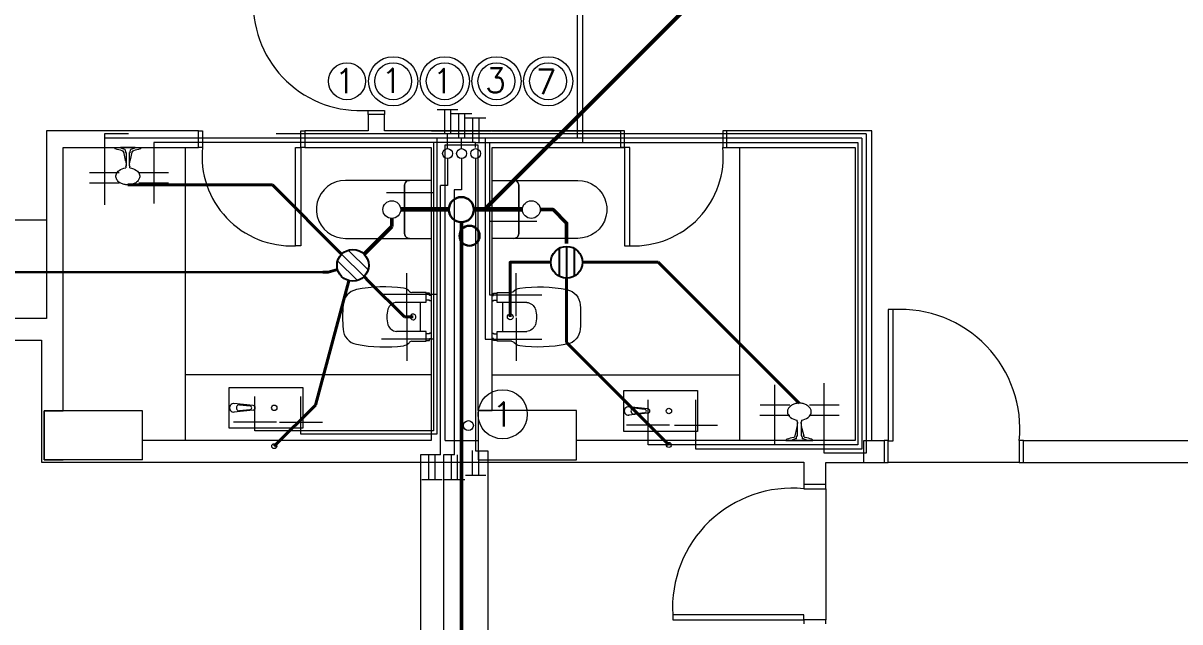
# Model space of a CAD drawing. Header units: millimetres. Extents: x 539 to 842, y -453 to -96.
# Drawn here: x 740.69 to 747.74, y -266.89 to -263.24 of the extents above; entities that cross this region are included whole.
import ezdxf
from ezdxf.enums import TextEntityAlignment as Align

# ---------------------------------------------------------------- set-up
doc = ezdxf.new("R2010")
doc.units = ezdxf.units.MM
doc.header["$LTSCALE"] = 0.1
doc.linetypes.add('ACAD_ISO02W100', pattern=[15, 12, -3])
doc.linetypes.add('CONTINUA', pattern=[0])
doc.layers.get('0').update_dxf_attribs({"lineweight": 5})
for name, color, linetype, lineweight in [('00-Agua Caliente', 1, 'Continuous', 20), ('00-Agua Fria', 5, 'ACAD_ISO02W100', 20), ('00-Texto AC', 7, 'Continuous', 18), ('00-Texto AF', 7, 'Continuous', 18), ('A-DETL-GENF', 7, 'Continuous', 5), ('MUEBLES', 250, 'Continuous', 5), ('P-SANR-FIXT', 7, 'Continuous', 5)]:
    doc.layers.add(name, color=color, linetype=linetype, lineweight=lineweight)
for name, color, linetype in [('00-Pluvial', 40, 'Continuous'), ('00-Secundario', 24, 'Continuous'), ('00-Ventilacion', 3, 'Continuous'), ('Secundario', 24, 'Continuous'), ('Textos', 7, 'Continuous')]:
    doc.layers.add(name, color=color, linetype=linetype)
doc.layers.add('00-Primario', color=7, linetype='Continuous', true_color=0xff2400)
doc.styles.add('Romans', font='romans.shx')

# ---------------------------------------------------------------- blocks, each defined once
blk = doc.blocks.new('LLP')
at = {"layer": '00-Agua Fria', "color": 0, "linetype": 'Continuous', "lineweight": 20}
for p, q in [((-1, 2.4), (1, 2.4)), ((-0.3, 2.4), (-0.3, 0)), ((0.3, 2.4), (0.3, 0))]:
    blk.add_line(p, q, dxfattribs=at)
blk = doc.blocks.new('Shower-Valve_Trim-KOHLER-Alteo-K-TS45106 - 2_5 GPM_ 2BZ-Oil-Rubed Nickel-V9-2-TORRE-ARQ- PB _-2_14_')
at = {"color": 8}
for p, q in [((4.3416, 6.4003), (4.3522, 6.4435)), ((4.3522, 6.4435), (4.3551, 6.4414)), ((4.3611, 6.4796), (4.3663, 6.4756)), ((4.3311, 6.3571), (4.3416, 6.4003)), ((4.3346, 6.3575), (4.3311, 6.3571)), ((4.367, 6.3792), (4.3521, 6.3806)), ((4.36, 6.4129), (4.3738, 6.4072)), ((4.411, 6.3673), (4.3642, 6.3675)), ((4.3688, 6.383), (4.368, 6.38)), ((4.4476, 6.3637), (4.3688, 6.383)), ((4.3744, 6.4061), (4.3737, 6.4031)), ((4.3737, 6.4031), (4.4525, 6.3838)), ((4.3768, 6.4189), (4.4184, 6.3975)), ((4.4123, 6.3677), (4.4126, 6.369)), ((4.419, 6.3952), (4.4193, 6.3965)), ((4.46, 6.3584), (4.4521, 6.3603)), ((4.4581, 6.3847), (4.466, 6.3828)), ((4.3287, 6.3221), (4.3222, 6.3209))]:
    blk.add_line(p, q, dxfattribs=at)
for centre, radius, start, end in [((4.3533, 6.4388), 0.00318, 6.89673, 54.99976), ((4.1344, 6.4123), 0.2237, 0.87148, 6.89673), ((4.3633, 6.4717), 0.00488, 3.25124, 51.85776), ((3.6273, 6.4299), 0.742, 359.93192, 3.25124), ((4.3842, 6.429), 0.0149, 179.93192, 192.57056), ((4.3766, 6.4273), 0.00706, 192.57056, 234.9792), ((4.5218, 6.383), 0.0469, 98.14028, 131.09011), ((4.5208, 6.3899), 0.0399, 63.17455, 98.14028), ((4.5204, 6.3891), 0.0408, 36.26017, 63.17455), ((3.6943, 6.7037), 0.742, 329.25124, 332.57056), ((4.3342, 6.3607), 0.00318, 277.50273, 325.60576), ((4.1522, 6.4853), 0.2237, 325.60576, 331.63101), ((4.3518, 6.3775), 0.00308, 84.79907, 151.63101), ((4.3662, 6.3551), 0.0149, 139.93192, 152.57056), ((4.3601, 6.3601), 0.00706, 97.52328, 139.93192), ((4.3611, 6.4158), 0.00308, 180.87148, 247.70342), ((4.3591, 6.3678), 0.000695, 277.52328, 356.27299), ((4.3603, 6.3677), 0.000526, 67.97398, 174.18146), ((4.3642, 6.3773), 0.00985, 247.97398, 269.79628), ((4.3671, 6.3802), 0.000995, 264.79907, 346.25124), ((4.3721, 6.421), 0.000695, 336.2295, 54.9792), ((4.3733, 6.4205), 0.000526, 158.32103, 264.52851), ((4.3723, 6.4102), 0.00985, 62.70621, 84.52851), ((4.3734, 6.4063), 0.000995, 346.25124, 67.70342), ((4.411, 6.3681), 0.000762, 270.10196, 0.78918), ((4.4127, 6.3681), 0.000925, 95.99199, 180.78918), ((4.4128, 6.3676), 0.000513, 166.25124, 262.7617), ((4.4315, 6.0165), 0.3511, 89.94621, 93.06876), ((4.418, 6.3968), 0.000762, 331.71331, 62.40053), ((4.4195, 6.396), 0.000925, 151.71331, 236.5105), ((4.4198, 6.3964), 0.000513, 69.74079, 166.25124), ((4.5985, 6.6992), 0.3511, 239.43373, 242.55628), ((4.4505, 6.3738), 0.0125, 223.48534, 233.5491), ((4.4442, 6.3652), 0.00187, 233.5491, 279.64306), ((4.4504, 6.3734), 0.0125, 98.95338, 109.01715), ((4.4538, 6.3672), 0.00706, 209.18705, 256.25124), ((4.4488, 6.384), 0.00187, 52.85943, 98.95338), ((4.4225, 6.3692), 0.0319, 28.28366, 30.72004), ((4.4564, 6.3779), 0.00706, 76.25124, 123.31544), ((4.5499, 6.3483), 0.0905, 173.62859, 201.41237), ((4.5504, 6.3502), 0.0905, 131.09011, 158.87389), ((4.5007, 6.3747), 0.0652, 13.91273, 36.26017), ((4.4667, 6.3697), 0.0998, 346.25124, 359.22074), ((4.4796, 6.3695), 0.0869, 359.22074, 13.91273), ((4.3278, 6.3269), 0.00488, 280.64472, 329.25124), ((4.5094, 6.3324), 0.0469, 201.41237, 234.3622), ((4.5053, 6.3267), 0.0399, 234.3622, 269.32793), ((4.5053, 6.3276), 0.0408, 269.32793, 296.24232), ((4.4945, 6.3495), 0.0652, 296.24232, 318.58976), ((4.4782, 6.3639), 0.0869, 318.58976, 333.28175), ((4.4667, 6.3697), 0.0998, 333.28175, 346.25124)]:
    blk.add_arc(centre, radius, start, end, dxfattribs=at)
blk = doc.blocks.new('Sanitary_Toilets_Ceramica-Catalano_Zero-70-One-Piece-Close-Coupled-Syphonic - Default-V1-2-TORRE-ARQ- PB _-2_14_')
at = {"layer": 'A-DETL-GENF', "color": 8}
for p, q in [((0.0444, 0.177), (0.0015, 0.177)), ((0.0887, 0.177), (0.0444, 0.177)), ((0.1331, 0.177), (0.0887, 0.177)), ((0.1331, 0.177), (0.1423, 0.1755)), ((0.524, 0.177), (0.1331, 0.177)), ((0.1423, 0.1755), (0.1331, 0.177)), ((0.1423, 0.1755), (0.1507, 0.1713)), ((0.1507, 0.1713), (0.1423, 0.1755)), ((0.1507, 0.1713), (0.1573, 0.1646)), ((0.1573, 0.1646), (0.1507, 0.1713)), ((0.1573, 0.1646), (0.1616, 0.1563)), ((0.1616, 0.1563), (0.1573, 0.1646)), ((0.1616, 0.1563), (0.1631, 0.147)), ((0.1631, 0.147), (0.1616, 0.1563)), ((0.1631, 0.147), (0.1631, -0.147)), ((0.1631, 0.098), (0.1631, 0.147)), ((0.5531, 0.1746), (0.524, 0.177)), ((0.5815, 0.1674), (0.5531, 0.1746)), ((0.6082, 0.1557), (0.5815, 0.1674)), ((0.6327, 0.1397), (0.6082, 0.1557)), ((0.1631, 0.049), (0.1631, 0.098)), ((0.6542, 0.1199), (0.6327, 0.1397)), ((0.6722, 0.0968), (0.6542, 0.1199)), ((0.6861, 0.0711), (0.6722, 0.0968)), ((0.6956, 0.0435), (0.6861, 0.0711)), ((0.1631, 0), (0.1631, 0.049)), ((0.7004, 0.0146), (0.6956, 0.0435)), ((0.7004, -0.0146), (0.7004, 0.0146)), ((0.1631, -0.049), (0.1631, 0)), ((0.1631, -0.098), (0.1631, -0.049)), ((0.6861, -0.0711), (0.6956, -0.0435)), ((0.6956, -0.0435), (0.7004, -0.0146)), ((0.1631, -0.147), (0.1631, -0.098)), ((0.6082, -0.1557), (0.6327, -0.1397)), ((0.6327, -0.1397), (0.6542, -0.1199)), ((0.6542, -0.1199), (0.6722, -0.0968)), ((0.6722, -0.0968), (0.6861, -0.0711)), ((0.0015, -0.177), (0.0444, -0.177)), ((0.0444, -0.177), (0.0887, -0.177)), ((0.0887, -0.177), (0.1331, -0.177)), ((0.1423, -0.1755), (0.1331, -0.177)), ((0.1331, -0.177), (0.1423, -0.1755)), ((0.1331, -0.177), (0.524, -0.177)), ((0.1507, -0.1713), (0.1423, -0.1755)), ((0.1423, -0.1755), (0.1507, -0.1713)), ((0.1573, -0.1646), (0.1507, -0.1713)), ((0.1507, -0.1713), (0.1573, -0.1646)), ((0.1616, -0.1563), (0.1573, -0.1646)), ((0.1573, -0.1646), (0.1616, -0.1563)), ((0.1631, -0.147), (0.1616, -0.1563)), ((0.1616, -0.1563), (0.1631, -0.147)), ((0.524, -0.177), (0.5531, -0.1746)), ((0.5531, -0.1746), (0.5815, -0.1674)), ((0.5815, -0.1674), (0.6082, -0.1557))]:
    blk.add_line(p, q, dxfattribs=at)
blk = doc.blocks.new('Vitreous china bidet _ Debba _ Roca _ 355994xx0 - White - Debba- Roca-2705266-2-TORRE-ARQ- PB _-2_14_')
at = {"layer": 'P-SANR-FIXT', "color": 8}
for p, q in [((0.0357, 0.0802), (0.0357, 0.2622)), ((0.2143, 0.2622), (0.2143, 0.0802)), ((-0.0236, 0.1689), (-0.0236, 0.0802)), ((0.2736, 0.0802), (0.2738, 0.1687)), ((-0.0236, 0.0802), (-0.0194, 0.0802)), ((-0.0194, 0.0802), (-0.0194, 0.0596)), ((-0.0194, 0.0802), (0.0221, 0.0802)), ((0.0221, 0.0802), (0.0357, 0.0802)), ((0.0221, 0.0596), (0.0221, 0.0802)), ((0.0357, 0.1159), (0.2143, 0.1159)), ((0.2143, 0.0802), (0.2279, 0.0802)), ((0.2279, 0.0802), (0.2694, 0.0802)), ((0.2279, 0.0596), (0.2279, 0.0802)), ((0.2694, 0.0596), (0.2694, 0.0802)), ((0.2694, 0.0802), (0.2736, 0.0802)), ((-0.0194, 0.0596), (-0.006, 0.0596)), ((-0.006, 0.0596), (-0.006, 0.0508)), ((0.026, 0.0596), (0.0221, 0.0596)), ((0.026, 0.0508), (0.026, 0.0596)), ((0.224, 0.0596), (0.2279, 0.0596)), ((0.224, 0.0508), (0.224, 0.0596)), ((0.256, 0.0508), (0.256, 0.0596)), ((0.256, 0.0596), (0.2694, 0.0596))]:
    blk.add_line(p, q, dxfattribs=at)
for centre, radius, start, end in [((0.0575, 0.4868), 0.1013, 93.86915, 168.75559), ((0.125, -0.5106), 1.1009, 86.13085, 93.86915), ((0.1925, 0.4868), 0.1013, 11.24441, 86.13085), ((0.8089, 0.3374), 0.8673, 168.75559, 187.87391), ((-0.5589, 0.3374), 0.8673, 352.12609, 11.24441), ((0.1, 0.2529), 0.0649, 110.16908, 171.83092), ((0.1293, 0.1353), 0.1859, 91.32885, 106.15101), ((0.1207, 0.1353), 0.1859, 73.84899, 88.67115), ((0.15, 0.2529), 0.0649, 8.16908, 69.83092), ((0.0086, 0.2267), 0.0594, 187.87391, 225.1331), ((0.2414, 0.2267), 0.0594, 311.25476, 352.12609), ((-0.0411, 0.1689), 0.0175, 0, 63.70008), ((0.125, 0.1608), 0.0175, 0, 180), ((0.125, 0.1608), 0.0175, 180, 0), ((0.2904, 0.1686), 0.0167, 126.27151, 179.72849)]:
    blk.add_arc(centre, radius, start, end, dxfattribs=at)
blk = doc.blocks.new('Bacha 45x25cm')
at = {"layer": 'MUEBLES', "color": 8}
for p, q in [((0.1116, 0.1456), (0.0994, 0.0278)), ((0.1384, 0.1456), (0.1506, 0.0278)), ((0.1062, 0.0625), (0.1134, 0.1271)), ((0.1367, 0.1258), (0.1438, 0.0625))]:
    blk.add_line(p, q, dxfattribs=at)
blk.add_lwpolyline([(0, 0.45), (0.25, 0.45), (0.25, 0), (0, 0)], close=True, dxfattribs=at)
blk.add_circle((0.125, 0.275), 0.0166, dxfattribs=at)
for centre, radius, start, end in [((0.125, 0.1456), 0.0134, 0, 180), ((0.125, 0.1258), 0.0117, 360, 173.64144), ((0.125, 0.0278), 0.0256, 168.17214, 11.82786), ((0.125, 0.0625), 0.0188, 167.28289, 12.84679)]:
    blk.add_arc(centre, radius, start, end, dxfattribs=at)
blk = doc.blocks.new('Shower-Valve_Trim-KOHLER-Alteo-K-TS45106 - 2_5 GPM_ 2BZ-Oil-Rubed Nickel-V13-2-TORRE-ARQ- PB _-2_14_')
at = {"layer": 'P-SANR-FIXT'}
for p, q in [((1.611, -12.1876), (1.6021, -12.2238)), ((1.6045, -12.1888), (1.611, -12.1876)), ((1.4751, -12.2514), (1.4672, -12.2495)), ((1.4732, -12.2251), (1.4811, -12.227)), ((1.5595, -12.2698), (1.4807, -12.2505)), ((1.4856, -12.2304), (1.5644, -12.2497)), ((1.5142, -12.2619), (1.5139, -12.2632)), ((1.5564, -12.2856), (1.5148, -12.2642)), ((1.5209, -12.2345), (1.5206, -12.2357)), ((1.5222, -12.234), (1.569, -12.2342)), ((1.5588, -12.2728), (1.5595, -12.2698)), ((1.5732, -12.2796), (1.5594, -12.2739)), ((1.5644, -12.2497), (1.5652, -12.2467)), ((1.5662, -12.2459), (1.5811, -12.2473)), ((1.5916, -12.267), (1.581, -12.3102)), ((1.6021, -12.2238), (1.5916, -12.267)), ((1.5986, -12.2243), (1.6021, -12.2238)), ((1.5722, -12.3464), (1.5669, -12.3423)), ((1.581, -12.3102), (1.5722, -12.3464)), ((1.581, -12.3102), (1.5781, -12.3081))]:
    blk.add_line(p, q, dxfattribs=at)
for centre, radius, start, end in [((1.4664, -12.2364), 0.0998, 153.28874, 166.25824), ((1.455, -12.2306), 0.0869, 138.59676, 153.28874), ((1.4387, -12.2162), 0.0652, 116.24931, 138.59676), ((1.4279, -12.1943), 0.0408, 89.33493, 116.24931), ((1.4279, -12.1935), 0.0399, 54.3692, 89.33493), ((1.4238, -12.1991), 0.0469, 21.41937, 54.3692), ((1.3832, -12.215), 0.0905, 353.63559, 21.41937), ((2.2389, -12.5704), 0.742, 149.25824, 152.57756), ((1.6054, -12.1936), 0.00488, 100.65172, 149.25824), ((1.4664, -12.2364), 0.0998, 166.25824, 179.22773), ((1.4536, -12.2362), 0.0869, 179.22773, 193.91972), ((1.4325, -12.2414), 0.0652, 193.91972, 216.26716), ((1.3828, -12.2169), 0.0905, 311.09711, 338.88089), ((1.4768, -12.2446), 0.00706, 256.25824, 303.32243), ((1.4794, -12.2339), 0.00706, 29.19404, 76.25824), ((1.5107, -12.2359), 0.0319, 208.29066, 210.72704), ((1.4844, -12.2507), 0.00187, 232.86642, 278.96038), ((1.4827, -12.2402), 0.0125, 278.96038, 289.02414), ((1.489, -12.232), 0.00187, 53.5561, 99.65005), ((1.4826, -12.2405), 0.0125, 43.49233, 53.5561), ((1.3347, -12.566), 0.3511, 59.44073, 62.56327), ((1.5017, -11.8832), 0.3511, 269.9532, 273.07575), ((1.5134, -12.2631), 0.000513, 249.74778, 346.25824), ((1.5137, -12.2627), 0.000925, 331.7203, 56.51749), ((1.5152, -12.2635), 0.000762, 151.7203, 242.40752), ((1.5204, -12.2343), 0.000513, 346.25824, 82.76869), ((1.5205, -12.2348), 0.000925, 275.99899, 0.79617), ((1.5222, -12.2348), 0.000762, 90.10895, 180.79617), ((1.5598, -12.273), 0.000995, 166.25824, 247.71042), ((1.5661, -12.2469), 0.000995, 84.80606, 166.25824), ((1.569, -12.244), 0.00985, 67.98097, 89.80327), ((1.5728, -12.2344), 0.000526, 247.98097, 354.18845), ((1.5741, -12.2345), 0.000695, 97.53028, 176.27998), ((1.573, -12.2268), 0.00706, 277.53028, 319.93892), ((1.567, -12.2218), 0.0149, 319.93892, 332.57756), ((1.5814, -12.2442), 0.00308, 264.80606, 331.63801), ((1.781, -12.352), 0.2237, 145.61276, 151.63801), ((1.599, -12.2274), 0.00318, 97.50972, 145.61276), ((1.4128, -12.2559), 0.0408, 216.26716, 243.18155), ((1.4124, -12.2567), 0.0399, 243.18155, 278.14728), ((1.4114, -12.2497), 0.0469, 278.14728, 311.09711), ((1.5609, -12.2769), 0.00985, 242.71321, 264.5355), ((1.5599, -12.2872), 0.000526, 338.32802, 84.5355), ((1.5611, -12.2877), 0.000695, 156.23649, 234.9862), ((1.5566, -12.294), 0.00706, 12.57756, 54.9862), ((1.549, -12.2957), 0.0149, 359.93892, 12.57756), ((2.3059, -12.2966), 0.742, 179.93892, 183.25824), ((1.5699, -12.3384), 0.00488, 183.25824, 231.86476), ((1.5721, -12.2825), 0.00308, 0.87847, 67.71042), ((1.7988, -12.279), 0.2237, 180.87847, 186.90372), ((1.5799, -12.3055), 0.00318, 186.90372, 235.00676)]:
    blk.add_arc(centre, radius, start, end, dxfattribs=at)
blk = doc.blocks.new('Shower-Valve_Trim-KOHLER-Alteo-K-TS45106 - 2_5 GPM_ 2BZ-Oil-Rubed Nickel-V14-2-TORRE-ARQ- PB _-2_14_')
at = {"color": 8}
for p, q in [((1.611, -12.1876), (1.6021, -12.2238)), ((1.6045, -12.1888), (1.611, -12.1876)), ((1.4751, -12.2514), (1.4672, -12.2495)), ((1.4732, -12.2251), (1.4811, -12.227)), ((1.5595, -12.2698), (1.4807, -12.2505)), ((1.4856, -12.2304), (1.5644, -12.2497)), ((1.5142, -12.2619), (1.5139, -12.2632)), ((1.5564, -12.2856), (1.5148, -12.2642)), ((1.5209, -12.2345), (1.5206, -12.2357)), ((1.5222, -12.234), (1.569, -12.2342)), ((1.5588, -12.2728), (1.5595, -12.2698)), ((1.5732, -12.2796), (1.5594, -12.2739)), ((1.5644, -12.2497), (1.5652, -12.2467)), ((1.5662, -12.2459), (1.5811, -12.2473)), ((1.5916, -12.267), (1.581, -12.3102)), ((1.6021, -12.2238), (1.5916, -12.267)), ((1.5986, -12.2243), (1.6021, -12.2238)), ((1.5722, -12.3464), (1.5669, -12.3423)), ((1.581, -12.3102), (1.5722, -12.3464)), ((1.581, -12.3102), (1.5781, -12.3081))]:
    blk.add_line(p, q, dxfattribs=at)
for centre, radius, start, end in [((1.4664, -12.2364), 0.0998, 153.28874, 166.25824), ((1.455, -12.2306), 0.0869, 138.59676, 153.28874), ((1.4387, -12.2162), 0.0652, 116.24931, 138.59676), ((1.4279, -12.1943), 0.0408, 89.33493, 116.24931), ((1.4279, -12.1935), 0.0399, 54.3692, 89.33493), ((1.4238, -12.1991), 0.0469, 21.41937, 54.3692), ((1.3832, -12.215), 0.0905, 353.63559, 21.41937), ((2.2389, -12.5704), 0.742, 149.25824, 152.57756), ((1.6054, -12.1936), 0.00488, 100.65172, 149.25824), ((1.4664, -12.2364), 0.0998, 166.25824, 179.22773), ((1.4536, -12.2362), 0.0869, 179.22773, 193.91972), ((1.4325, -12.2414), 0.0652, 193.91972, 216.26716), ((1.3828, -12.2169), 0.0905, 311.09711, 338.88089), ((1.4768, -12.2446), 0.00706, 256.25824, 303.32243), ((1.4794, -12.2339), 0.00706, 29.19404, 76.25824), ((1.5107, -12.2359), 0.0319, 208.29066, 210.72704), ((1.4844, -12.2507), 0.00187, 232.86642, 278.96038), ((1.4827, -12.2402), 0.0125, 278.96038, 289.02414), ((1.489, -12.232), 0.00187, 53.5561, 99.65005), ((1.4826, -12.2405), 0.0125, 43.49233, 53.5561), ((1.3347, -12.566), 0.3511, 59.44073, 62.56327), ((1.5017, -11.8832), 0.3511, 269.9532, 273.07575), ((1.5134, -12.2631), 0.000513, 249.74778, 346.25824), ((1.5137, -12.2627), 0.000925, 331.7203, 56.51749), ((1.5152, -12.2635), 0.000762, 151.7203, 242.40752), ((1.5204, -12.2343), 0.000513, 346.25824, 82.76869), ((1.5205, -12.2348), 0.000925, 275.99899, 0.79617), ((1.5222, -12.2348), 0.000762, 90.10895, 180.79617), ((1.5598, -12.273), 0.000995, 166.25824, 247.71042), ((1.5661, -12.2469), 0.000995, 84.80606, 166.25824), ((1.569, -12.244), 0.00985, 67.98097, 89.80327), ((1.5728, -12.2344), 0.000526, 247.98097, 354.18845), ((1.5741, -12.2345), 0.000695, 97.53028, 176.27998), ((1.573, -12.2268), 0.00706, 277.53028, 319.93892), ((1.567, -12.2218), 0.0149, 319.93892, 332.57756), ((1.5814, -12.2442), 0.00308, 264.80606, 331.63801), ((1.781, -12.352), 0.2237, 145.61276, 151.63801), ((1.599, -12.2274), 0.00318, 97.50972, 145.61276), ((1.4128, -12.2559), 0.0408, 216.26716, 243.18155), ((1.4124, -12.2567), 0.0399, 243.18155, 278.14728), ((1.4114, -12.2497), 0.0469, 278.14728, 311.09711), ((1.5609, -12.2769), 0.00985, 242.71321, 264.5355), ((1.5599, -12.2872), 0.000526, 338.32802, 84.5355), ((1.5611, -12.2877), 0.000695, 156.23649, 234.9862), ((1.5566, -12.294), 0.00706, 12.57756, 54.9862), ((1.549, -12.2957), 0.0149, 359.93892, 12.57756), ((2.3059, -12.2966), 0.742, 179.93892, 183.25824), ((1.5699, -12.3384), 0.00488, 183.25824, 231.86476), ((1.5721, -12.2825), 0.00308, 0.87847, 67.71042), ((1.7988, -12.279), 0.2237, 180.87847, 186.90372), ((1.5799, -12.3055), 0.00318, 186.90372, 235.00676)]:
    blk.add_arc(centre, radius, start, end, dxfattribs=at)
blk = doc.blocks.new('2-3y4P F')
at = {"color": 8, "lineweight": 18}
for p, q in [((742.7909, -263.7676), (742.8909, -263.7676)), ((742.7909, -263.7926), (742.7909, -263.7676)), ((742.8909, -263.7676), (742.8909, -263.7926)), ((742.7909, -263.7926), (742.7909, -263.8926)), ((742.8909, -263.7926), (742.7909, -263.7926)), ((742.8909, -263.8926), (742.8909, -263.7926)), ((740.8292, -263.8926), (740.8292, -265.0377)), ((741.7559, -263.8926), (740.8292, -263.8926)), ((741.7559, -263.8933), (741.7809, -263.8933)), ((741.7559, -263.9933), (741.7559, -263.8933)), ((741.7809, -263.8933), (741.7809, -263.9933)), ((742.3809, -263.8933), (742.4059, -263.8933)), ((742.3809, -263.9933), (742.3809, -263.8933)), ((742.7909, -263.8926), (742.4059, -263.8926)), ((742.4059, -263.8933), (742.4059, -263.9933)), ((744.3307, -263.8926), (742.8909, -263.8926)), ((743.1755, -263.8926), (743.1755, -263.8941)), ((743.1785, -263.8926), (743.1785, -263.8951)), ((743.5447, -263.8941), (743.1785, -263.8941)), ((743.5447, -263.8951), (743.5447, -263.8926)), ((743.5477, -263.8941), (743.5477, -263.8926)), ((744.3307, -263.8941), (743.5477, -263.8941)), ((744.3557, -263.8933), (744.3307, -263.8933)), ((744.3307, -263.8933), (744.3307, -263.9933)), ((744.3557, -263.9933), (744.3557, -263.8933)), ((744.9807, -263.8933), (744.9557, -263.8933)), ((744.9557, -263.8933), (744.9557, -263.9933)), ((745.8641, -263.8926), (744.9807, -263.8926)), ((744.9807, -263.9933), (744.9807, -263.8933)), ((745.8641, -265.7836), (745.8641, -263.8926)), ((740.9307, -265.6007), (740.9307, -263.9941)), ((740.9307, -263.9941), (741.7559, -263.9941)), ((741.6755, -263.994), (741.6754, -265.783)), ((741.7809, -263.9933), (741.7559, -263.9933)), ((742.3494, -263.9941), (742.3809, -263.9941)), ((742.3494, -264.5941), (742.3494, -263.9941)), ((742.4059, -263.9933), (742.3809, -263.9933)), ((742.4059, -263.9941), (742.3809, -263.9941)), ((742.3809, -263.9941), (742.3809, -264.5941)), ((742.4059, -263.9941), (743.1755, -263.9941)), ((743.1755, -263.9941), (743.1755, -265.7831)), ((743.262, -265.7831), (743.262, -263.9776)), ((743.262, -263.9776), (743.4612, -263.9776)), ((743.4612, -263.9776), (743.4612, -265.5993)), ((743.5477, -265.5993), (743.5477, -263.9941)), ((743.5477, -263.9941), (744.3307, -263.9941)), ((744.3307, -263.9933), (744.3557, -263.9933)), ((744.3557, -263.9941), (744.3307, -263.9941)), ((744.3557, -263.9941), (744.3557, -264.5941)), ((744.3872, -263.9941), (744.3557, -263.9941)), ((744.3872, -264.5941), (744.3872, -263.9941)), ((744.9557, -263.9933), (744.9807, -263.9933)), ((744.9807, -263.9941), (745.7626, -263.9941)), ((745.0568, -263.9942), (745.0567, -265.7827)), ((745.7626, -263.9941), (745.7626, -265.7831)), ((740.8292, -264.4377), (736.9499, -264.4377)), ((742.3809, -264.5941), (742.3494, -264.5941)), ((744.3557, -264.5941), (744.3872, -264.5941)), ((745.9948, -264.9836), (745.9641, -264.9836)), ((745.9641, -264.9836), (745.9641, -265.7836)), ((745.9948, -265.7836), (745.9948, -264.9836)), ((740.8292, -265.0377), (736.9499, -265.0377)), ((736.9499, -265.1697), (740.7992, -265.1697)), ((740.7992, -265.1697), (740.7992, -265.9146)), ((743.1754, -265.3826), (741.6754, -265.3825)), ((743.5484, -265.3827), (745.0567, -265.3827)), ((740.9142, -265.6007), (740.815, -265.6007)), ((740.815, -265.6007), (740.815, -265.9007)), ((740.815, -265.9007), (740.815, -265.6007)), ((740.815, -265.6007), (740.9307, -265.6007)), ((740.9267, -265.6007), (740.9142, -265.6007)), ((740.9277, -265.6007), (740.9267, -265.6007)), ((740.9307, -265.6007), (740.9277, -265.6007)), ((741.415, -265.6007), (740.9307, -265.6007)), ((741.415, -265.9007), (741.415, -265.6007)), ((743.4612, -265.5993), (743.5477, -265.5993)), ((744.062, -265.6001), (743.462, -265.6001)), ((743.462, -265.6001), (743.462, -265.9001)), ((744.062, -265.9001), (744.062, -265.6001)), ((743.1755, -265.7831), (741.4142, -265.7831)), ((745.7626, -265.7831), (744.0612, -265.7831)), ((745.9391, -265.7836), (745.8134, -265.7836)), ((745.8134, -265.7836), (745.8134, -265.9171)), ((745.9641, -265.7835), (745.9391, -265.7835)), ((745.9391, -265.7835), (745.9391, -265.9171)), ((745.9641, -265.9171), (745.9641, -265.7835)), ((745.9641, -265.7836), (745.9948, -265.7836)), ((746.7891, -265.7835), (746.7641, -265.7835)), ((746.7641, -265.7835), (746.7641, -265.9171)), ((746.7891, -265.9171), (746.7891, -265.7835)), ((748.2379, -265.7836), (746.7891, -265.7836)), ((740.815, -265.9007), (740.9142, -265.9007)), ((741.415, -265.9007), (740.815, -265.9007)), ((740.9142, -265.9007), (740.9267, -265.9007)), ((740.9267, -265.9007), (740.9277, -265.9007)), ((740.9277, -265.9007), (740.9307, -265.9007)), ((743.462, -265.9001), (744.062, -265.9001)), ((740.7992, -265.9146), (744.0612, -265.9146)), ((744.0612, -265.9146), (745.4496, -265.9146)), ((745.4496, -265.9146), (745.4496, -266.0521)), ((745.5831, -266.0521), (745.5831, -265.9171)), ((745.5831, -265.9171), (745.9391, -265.9171)), ((745.9391, -265.9171), (745.9641, -265.9171)), ((746.7641, -265.9171), (745.9641, -265.9171)), ((746.7641, -265.9171), (746.7891, -265.9171)), ((746.7891, -265.9171), (752.4661, -265.9171)), ((745.5832, -266.0521), (745.4496, -266.0521)), ((745.4496, -266.0521), (745.4496, -266.0771)), ((745.4496, -266.0771), (745.5832, -266.0771)), ((745.5831, -266.0771), (745.5831, -266.8771)), ((745.5832, -266.0771), (745.5832, -266.0521)), ((745.4496, -266.8464), (744.6496, -266.8464)), ((744.6496, -266.8464), (744.6496, -266.8771)), ((744.6496, -266.8771), (745.4496, -266.8771)), ((745.4496, -266.8771), (745.4496, -266.8464)), ((745.5832, -266.8771), (745.4496, -266.8771)), ((745.4496, -266.8771), (745.4496, -266.9021)), ((745.5832, -266.9021), (745.5832, -266.8771))]:
    blk.add_line(p, q, dxfattribs=at)
at = {"color": 8, "linetype": 'CONTINUA', "lineweight": 18}
blk.add_line((743.262, -265.7831), (743.462, -265.7831), dxfattribs=at)
at = {"color": 8, "lineweight": 18}
for centre, radius, start, end in [((742.7442, -263.1159), 0.6534, 178.83598, 274.10162), ((742.3246, -264.0482), 0.5464, 174.31204, 272.59832), ((744.412, -264.0482), 0.5464, 267.40168, 5.68796), ((746.0372, -265.7127), 0.7303, 354.43021, 93.32994), ((745.3787, -266.804), 0.7303, 84.43021, 183.32994)]:
    blk.add_arc(centre, radius, start, end, dxfattribs=at)
at = {"color": 8, "lineweight": 18, "xscale": -1}
for name, p, rotation in [('Shower-Valve_Trim-KOHLER-Alteo-K-TS45106 - 2_5 GPM_ 2BZ-Oil-Rubed Nickel-V9-2-TORRE-ARQ- PB _-2_14_', (748.5747, -261.2992), 76.24075343670569), ('Sanitary_Toilets_Ceramica-Catalano_Zero-70-One-Piece-Close-Coupled-Syphonic - Default-V1-2-TORRE-ARQ- PB _-2_14_', (743.547, -264.372), 179.9965031161391), ('Vitreous china bidet _ Debba _ Roca _ 355994xx0 - White - Debba- Roca-2705266-2-TORRE-ARQ- PB _-2_14_', (743.4977, -265.1536), 269.9965030703645)]:
    blk.add_blockref(name, p, dxfattribs=dict(at, rotation=rotation))
at = {"color": 8, "lineweight": 18}
for name, p, rotation in [('Sanitary_Toilets_Ceramica-Catalano_Zero-70-One-Piece-Close-Coupled-Syphonic - Default-V1-2-TORRE-ARQ- PB _-2_14_', (743.177, -264.3719), 179.996503024591), ('Vitreous china bidet _ Debba _ Roca _ 355994xx0 - White - Debba- Roca-2705266-2-TORRE-ARQ- PB _-2_14_', (743.2262, -265.1536), 89.99650307036545), ('Bacha 45x25cm', (741.9439, -265.4582), 269.9999997145658), ('Bacha 45x25cm', (744.3514, -265.4774), 269.9999997145658), ('Shower-Valve_Trim-KOHLER-Alteo-K-TS45106 - 2_5 GPM_ 2BZ-Oil-Rubed Nickel-V13-2-TORRE-ARQ- PB _-2_14_', (756.9586, -261.3202), 283.7592465632944), ('Shower-Valve_Trim-KOHLER-Alteo-K-TS45106 - 2_5 GPM_ 2BZ-Oil-Rubed Nickel-V14-2-TORRE-ARQ- PB _-2_14_', (756.9586, -261.3202), 283.7592465632944)]:
    blk.add_blockref(name, p, dxfattribs=dict(at, rotation=rotation))

msp = doc.modelspace()

# ---------------------------------------------------------------- linework, layer by layer
at = {"layer": '00-Agua Caliente', "color": 1, "linetype": 'Continuous', "lineweight": 20}
for p, q in [((741.1822, -263.9117), (741.1822, -264.345)), ((741.0909, -264.1478), (741.2734, -264.1478)), ((741.0922, -264.2108), (741.2721, -264.2108)), ((743.0277, -265.0232), (743.0277, -264.7614)), ((743.2115, -264.8923), (742.8722, -264.8923)), ((743.6955, -265.0342), (743.6955, -265.2959)), ((743.5063, -265.165), (743.8509, -265.165)), ((745.5744, -265.8605), (745.5744, -265.4326)), ((742.3817, -265.744), (742.3817, -265.5149)), ((744.7914, -265.8347), (744.7914, -265.5342)), ((745.6644, -265.5668), (745.4845, -265.5668)), ((742.2509, -265.6704), (742.5126, -265.6704)), ((744.6606, -265.6896), (744.9223, -265.6896)), ((745.6657, -265.6298), (745.4832, -265.6298))]:
    msp.add_line(p, q, dxfattribs=at)
at = {"layer": '00-Agua Caliente', "linetype": 'CONTINUA'}
for points in [[(744.6791, -261.4108), (744.6791, -262.898), (744.0659, -262.898), (744.0659, -263.9375)], [(745.804, -263.9375), (741.1822, -263.9375)], [(743.2115, -263.9375), (743.2115, -265.744)], [(743.3616, -264.0014), (743.3616, -263.9375)], [(743.5063, -263.9375), (743.5063, -265.165)], [(745.804, -263.9375), (745.804, -265.8347)], [(743.3616, -264.0614), (743.3616, -264.2517), (743.3173, -264.2517), (743.3173, -265.8697)], [(743.2115, -265.744), (742.3817, -265.744)], [(743.3182, -265.8697), (743.2506, -265.8697), (743.2506, -267.3871)], [(745.804, -265.8347), (744.7914, -265.8347)]]:
    msp.add_lwpolyline(points, dxfattribs=at)
at = {"layer": '00-Agua Caliente', "linetype": 'ACAD_ISO02W100', "ltscale": 3}
for points in [[(745.8298, -263.9117), (741.1822, -263.9117)], [(743.2759, -264.0014), (743.2759, -263.9117)], [(745.8298, -263.9117), (745.8298, -265.8605)], [(743.2759, -264.0614), (743.2759, -264.2259), (743.2326, -264.2259)], [(743.2326, -265.8697), (743.2326, -264.2259)], [(743.2326, -265.8697), (743.1117, -265.8697), (743.1117, -267.3613)], [(745.8298, -265.8605), (745.5744, -265.8605)]]:
    msp.add_lwpolyline(points, dxfattribs=at)
at = {"layer": '00-Agua Caliente', "color": 1}
for centre, radius in [((742.6625, -263.5901), 0.1127), ((742.9441, -263.5901), 0.15), ((742.9441, -263.5901), 0.1127)]:
    msp.add_circle(centre, radius, dxfattribs=at)
at = {"layer": '00-Agua Caliente', "color": 1, "linetype": 'CONTINUA', "lineweight": 20}
for centre in [(743.2759, -264.0314), (743.3616, -264.0314)]:
    msp.add_circle(centre, 0.03, dxfattribs=at)
at = {"layer": '00-Agua Fria', "color": 5, "linetype": 'Continuous', "lineweight": 20}
for p, q in [((741.4832, -263.9633), (741.4832, -264.3353)), ((741.392, -264.1478), (741.5745, -264.1478)), ((741.3933, -264.2108), (741.5732, -264.2108)), ((743.1911, -264.2713), (742.903, -264.2713)), ((743.5321, -264.4435), (743.8201, -264.4435)), ((743.6955, -265.0236), (743.6955, -264.7618)), ((743.5321, -264.8927), (743.8509, -264.8927)), ((743.0277, -265.0337), (743.0277, -265.2955)), ((743.1911, -265.1646), (742.8722, -265.1646)), ((745.2734, -265.8089), (745.2734, -265.4423)), ((742.1011, -265.724), (742.1011, -265.5149)), ((744.499, -265.8089), (744.499, -265.5342)), ((745.3633, -265.5668), (745.1835, -265.5668)), ((742.2319, -265.6704), (741.9702, -265.6704)), ((744.6299, -265.6896), (744.3681, -265.6896)), ((745.3646, -265.6298), (745.1821, -265.6298))]:
    msp.add_line(p, q, dxfattribs=at)
at = {"layer": '00-Agua Fria', "ltscale": 3}
for points in [[(744.7081, -261.0801), (744.7081, -262.9263), (744.0986, -262.9263), (744.0986, -263.9633)], [(743.4472, -263.9633), (741.4832, -263.9633)], [(743.1911, -263.9633), (743.1911, -265.724)], [(743.4472, -263.9947), (743.4472, -263.9633), (745.7782, -263.9633)], [(743.5321, -263.9633), (743.5321, -264.8927)], [(745.7782, -263.9633), (745.7782, -265.8089)], [(743.4472, -264.0614), (743.4472, -265.8449)], [(743.1911, -265.724), (742.1011, -265.724)], [(745.7782, -265.8089), (744.499, -265.8089)], [(743.4472, -265.8449), (743.522, -265.8449), (743.522, -267.4166)]]:
    msp.add_lwpolyline(points, dxfattribs=at)
at = {"layer": '00-Agua Fria', "linetype": 'CONTINUA', "lineweight": 20}
for centre, radius in [((743.2592, -263.5901), 0.15), ((743.2592, -263.5901), 0.1127), ((743.4472, -264.0314), 0.03), ((743.6125, -265.6227), 0.15), ((743.4036, -265.6913), 0.03)]:
    msp.add_circle(centre, radius, dxfattribs=at)
at = {"layer": '00-Pluvial', "lineweight": 20}
for radius in [0.15, 0.1127]:
    msp.add_circle((743.8895, -263.5901), radius, dxfattribs=at)
at = {"layer": '00-Pluvial', "lineweight": 30}
msp.add_circle((743.4103, -264.5327), 0.0612, dxfattribs=at)
at = {"layer": '00-Primario', "lineweight": 50}
for points in [[(745.2184, -261.631), (745.2184, -262.657), (743.5019, -264.3734)], [(743.84, -264.3734), (743.9202, -264.3734), (744.0021, -264.4553), (744.0021, -264.58)], [(742.7667, -264.6454), (742.936, -264.4761)], [(742.936, -264.4276), (742.936, -264.4761)], [(743.3603, -264.45), (743.3603, -267.2961)]]:
    msp.add_lwpolyline(points, dxfattribs=at)
at = {"layer": '00-Primario', "lineweight": 60}
for points in [[(743.2837, -264.3734), (742.9901, -264.3734)], [(743.7317, -264.3734), (743.4368, -264.3734)]]:
    msp.add_lwpolyline(points, dxfattribs=at)
at = {"layer": '00-Primario', "lineweight": 20}
for centre, radius in [((743.5743, -263.5901), 0.1127), ((742.936, -264.3734), 0.0541), ((743.7872, -264.3734), 0.0541)]:
    msp.add_circle(centre, radius, dxfattribs=at)
at = {"layer": '00-Primario', "lineweight": 30}
msp.add_circle((743.3603, -264.3734), 0.0765, dxfattribs=at)
at = {"layer": '00-Secundario', "lineweight": 15}
for p, q in [((742.6703, -264.6212), (742.7911, -264.741)), ((742.6055, -264.6865), (742.7264, -264.8063)), ((742.63, -264.6454), (742.7667, -264.7822))]:
    msp.add_line(p, q, dxfattribs=at)
at = {"layer": '00-Secundario'}
for p, q in [((743.9561, -264.6094), (743.9561, -264.7795)), ((744.0021, -264.5977), (744.0021, -264.7912)), ((744.0481, -264.6094), (744.0481, -264.7795))]:
    msp.add_line(p, q, dxfattribs=at)
at = {"layer": '00-Secundario', "lineweight": 40}
for points in [[(742.2071, -264.2225), (741.3255, -264.2225)], [(742.63, -264.6454), (742.2071, -264.2225)], [(743.9054, -264.6945), (743.6579, -264.6948)], [(743.6579, -264.6948), (743.6579, -264.6948), (743.6584, -265.0286)], [(744.0988, -264.6945), (744.5614, -264.6945)], [(744.5614, -264.6945), (745.4221, -265.5551)], [(742.5469, -264.7544), (742.5147, -264.7544)], [(742.6049, -264.7388), (742.5469, -264.7544)], [(742.6733, -264.8072), (742.4699, -265.5662)], [(742.7667, -264.7822), (742.7958, -264.8112)], [(743.0131, -265.0286), (742.7958, -264.8112)], [(744.0021, -264.7912), (744.0021, -265.1853)], [(743.0654, -265.0286), (743.0131, -265.0286)], [(744.0021, -265.1853), (744.6264, -265.8096)], [(742.4699, -265.5662), (742.2189, -265.8172)], [(742.4699, -265.5662), (742.2189, -265.8172)]]:
    msp.add_lwpolyline(points, dxfattribs=at)
at = {"layer": '00-Secundario', "lineweight": 30}
msp.add_lwpolyline([(742.5147, -264.7544), (736.9069, -264.7544)], dxfattribs=at)
at = {"layer": '00-Secundario', "lineweight": 25}
for centre in [(742.6983, -264.7138), (742.6983, -264.7138), (744.0021, -264.6945)]:
    msp.add_circle(centre, 0.0967, dxfattribs=at)
at = {"layer": '00-Ventilacion', "color": 3, "lineweight": 20}
msp.add_circle((743.5743, -263.5901), 0.15, dxfattribs=at)
at = {"layer": 'Secundario', "linetype": 'Continuous', "lineweight": 20}
for centre in [(742.2189, -265.8172), (742.2189, -265.8172), (744.6264, -265.8096)]:
    msp.add_circle(centre, 0.0151, dxfattribs=at)

# ---------------------------------------------------------------- block references
at = {"color": 2, "linetype": 'CONTINUA', "lineweight": 13}
msp.add_blockref('2-3y4P F', (0, 0), dxfattribs=at)
at = {"layer": '00-Agua Caliente', "color": 1, "linetype": 'Continuous', "lineweight": 20, "xscale": 0.0625, "yscale": 0.0625, "zscale": 0.0625}
for p in [(743.2759, -263.9117), (743.3616, -263.9375)]:
    msp.add_blockref('LLP', p, dxfattribs=at)
at = {"layer": '00-Agua Caliente', "color": 1, "linetype": 'Continuous', "lineweight": 20, "xscale": -0.0625, "yscale": 0.0625, "zscale": 0.0625, "rotation": 180}
for p in [(743.1808, -265.8697), (743.3182, -265.8697)]:
    msp.add_blockref('LLP', p, dxfattribs=at)
at = {"layer": '00-Agua Fria', "linetype": 'Continuous', "lineweight": 20, "xscale": 0.0625, "yscale": 0.0625, "zscale": 0.0625}
msp.add_blockref('LLP', (743.4472, -263.9633), dxfattribs=at)
at = {"layer": '00-Agua Fria', "linetype": 'Continuous', "lineweight": 20, "xscale": -0.0625, "yscale": 0.0625, "zscale": 0.0625, "rotation": 180}
msp.add_blockref('LLP', (743.4472, -265.8439), dxfattribs=at)

# ---------------------------------------------------------------- texts
at = {"layer": '00-Texto AC', "style": 'Romans'}
for p in [(742.5868, -263.6633), (743.1835, -263.6633)]:
    msp.add_text('1', height=0.15, rotation=360, dxfattribs=at).set_placement(p)
at = {"layer": '00-Texto AF', "style": 'Romans'}
msp.add_text('1', height=0.15, rotation=360, dxfattribs=at).set_placement((742.8706, -263.6615))
msp.add_text('1', height=0.15, rotation=0, dxfattribs=at).set_placement((743.6125, -265.6227), align=Align.MIDDLE_CENTER)
at = {"layer": 'Textos', "style": 'Romans'}
for s, p in [('3', (743.505, -263.6594)), ('7', (743.8128, -263.6678))]:
    msp.add_text(s, height=0.15, rotation=360, dxfattribs=at).set_placement(p)

doc.saveas('drawing.dxf')
